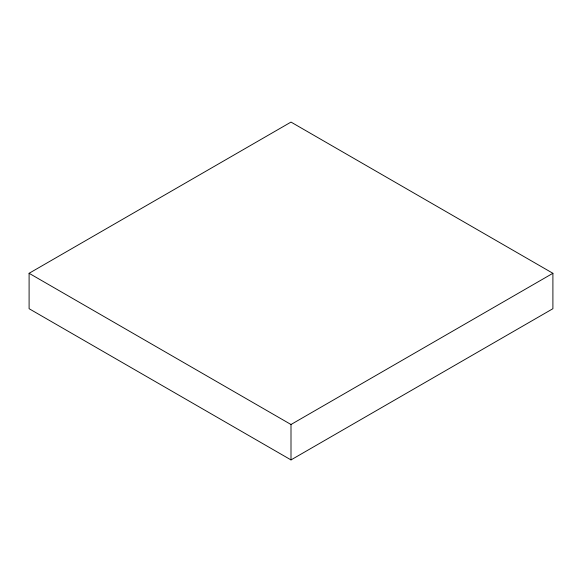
<?xml version="1.0" encoding="UTF-8"?>
<svg xmlns="http://www.w3.org/2000/svg" width="582" height="582" viewBox="0 0 582 582"><rect width="100%" height="100%" fill="white"/><g stroke="black" fill="none" stroke-linecap="round" stroke-linejoin="round"><path stroke-width="0.87" d="M29.1 273.293L291 122.089L552.9 273.293L552.9 308.707L291 459.911L29.1 308.707L29.1 273.293L291 424.504L552.9 273.293M291 424.504L291 459.911"/></g></svg>
